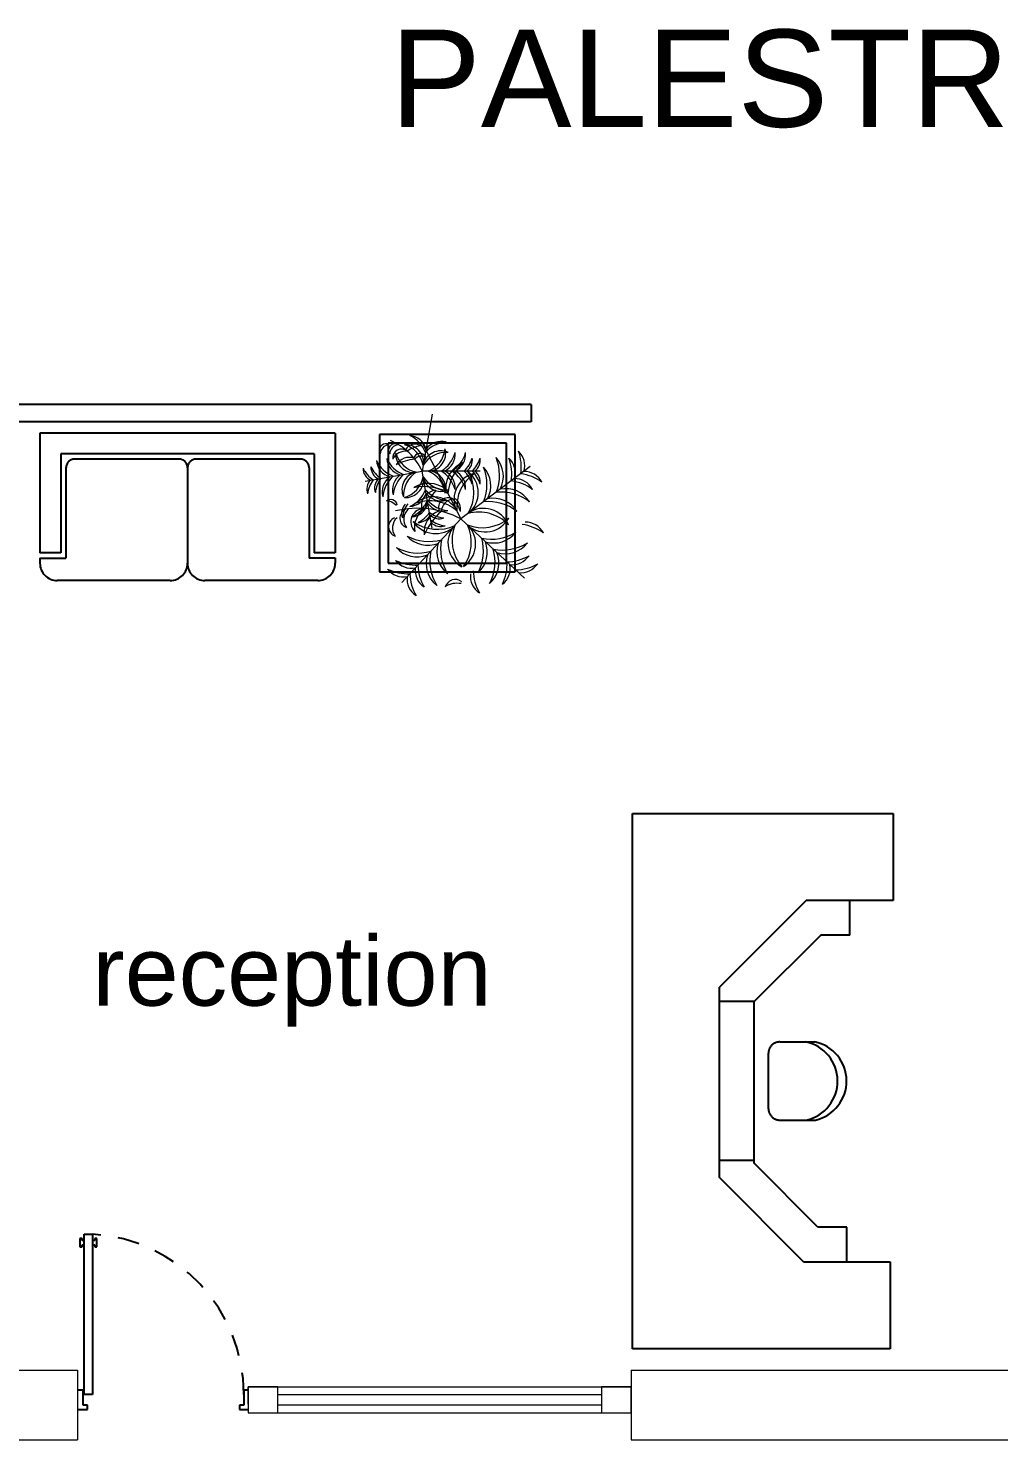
# Model space of a CAD drawing. Header units: millimetres. Extents: x 195.9 to 224.5, y 160.7 to 177.5.
# Drawn here: x 204.4 to 209.99, y 160.71 to 168.84 of the extents above; entities that cross this region are included whole.
import ezdxf

# ---------------------------------------------------------------- set-up
doc = ezdxf.new("R2010")
doc.units = ezdxf.units.MM
for name, pattern in [('ACAD_ISO05W100', [33, 24, -3, 0, -3, 0, -3]), ('DASHDOT', [25.4, 12.7, -6.35, 0, -6.35]), ('HIDDEN2', [0.1875, 0.125, -0.0625])]:
    doc.linetypes.add(name, pattern=pattern)
doc.layers.add('ARREDI_attrezzature', color=175, linetype='Continuous')
doc.layers.add('PORTE_finestre', color=252, linetype='Continuous')
for name, color, linetype, lineweight in [('MURATURA_sezioni', 5, 'Continuous', 18), ('PROIEZIONI_finissime', 251, 'Continuous', 0), ('SEZIONI_medie', 2, 'Continuous', 20), ('TESTO', 253, 'Continuous', 25), ('VERDE_giardino', 74, 'Continuous', 9), ('VETRATE_sezioni', 171, 'Continuous', 5)]:
    doc.layers.add(name, color=color, linetype=linetype, lineweight=lineweight)
doc.styles.get("Standard").update_dxf_attribs({"font": 'ARIAL.TTF'})

msp = doc.modelspace()

# ---------------------------------------------------------------- linework, layer by layer
at = {"layer": 'ARREDI_attrezzature', "linetype": 'DASHDOT'}
for p, q in [((207.2943, 166.6712), (204.3312, 166.6712)), ((207.2943, 166.6712), (207.2943, 166.5712)), ((207.2943, 166.5712), (204.3312, 166.5712)), ((204.466, 166.5075), (204.466, 165.8175)), ((206.166, 166.5075), (204.466, 166.5075)), ((206.166, 166.5075), (206.166, 165.8175)), ((207.2033, 166.4998), (206.4214, 166.4998)), ((206.4214, 166.4998), (206.4214, 165.7079)), ((207.1533, 166.4498), (206.4714, 166.4498)), ((206.4714, 166.4498), (206.4714, 165.7579)), ((207.1533, 165.7579), (207.1533, 166.4498)), ((207.2033, 165.7079), (207.2033, 166.4998)), ((204.586, 166.3875), (204.586, 165.8175)), ((206.046, 166.3875), (204.586, 166.3875)), ((206.046, 166.3875), (206.046, 165.8175)), ((204.616, 166.3075), (204.616, 165.7875)), ((205.266, 166.3575), (204.666, 166.3575)), ((205.316, 166.3075), (205.316, 165.7575)), ((205.966, 166.3575), (205.366, 166.3575)), ((206.016, 166.3075), (206.016, 165.7875)), ((204.586, 165.8175), (204.466, 165.8175)), ((206.166, 165.8175), (206.046, 165.8175)), ((204.466, 165.7875), (204.466, 165.7575)), ((204.466, 165.7875), (204.616, 165.7875)), ((206.166, 165.7875), (206.016, 165.7875)), ((206.1661, 165.7879), (206.1661, 165.7579)), ((206.4714, 165.7579), (207.1533, 165.7579)), ((205.216, 165.6575), (204.566, 165.6575)), ((206.066, 165.6575), (205.416, 165.6575)), ((206.4214, 165.7079), (207.2033, 165.7079)), ((207.8793, 161.2326), (207.8793, 164.3154)), ((207.8793, 164.3154), (209.3793, 164.3154)), ((209.3793, 164.3154), (209.3793, 163.8154)), ((208.8793, 163.8154), (208.3793, 163.3163)), ((209.3793, 163.8154), (208.8793, 163.8154)), ((209.1293, 163.6154), (209.1293, 163.8154)), ((208.9621, 163.6154), (208.5793, 163.2333)), ((209.1293, 163.6154), (208.9621, 163.6154)), ((207.8793, 162.3162), (207.8793, 163.5642)), ((208.3793, 162.3162), (208.3793, 163.3163)), ((208.3793, 162.2182), (208.3793, 163.2333)), ((208.5793, 163.2333), (208.3793, 163.2333)), ((208.5793, 162.3162), (208.5793, 163.2333)), ((208.5793, 162.3008), (208.5793, 163.2333)), ((208.7269, 162.9999), (208.9274, 163.0002)), ((208.6611, 162.6154), (208.6611, 162.9341)), ((208.7269, 162.5499), (208.9321, 162.5502)), ((208.5793, 162.3162), (208.3793, 162.3162)), ((208.9459, 161.9326), (208.5793, 162.3008)), ((208.8628, 161.7326), (208.3793, 162.2182)), ((209.1128, 161.9326), (208.9459, 161.9326)), ((209.1128, 161.7326), (209.1128, 161.9326)), ((208.8628, 161.7326), (209.3628, 161.7326)), ((209.3628, 161.7326), (209.3628, 161.2326)), ((209.3628, 161.2326), (207.8793, 161.2326))]:
    msp.add_line(p, q, dxfattribs=at)
for centre, radius, start, end in [((204.666, 166.3075), 0.05, 90, 180), ((205.266, 166.3075), 0.05, 360, 90), ((205.366, 166.3075), 0.05, 90, 180), ((205.966, 166.3075), 0.05, 360, 90), ((204.566, 165.7575), 0.1, 180, 270), ((205.216, 165.7575), 0.1, 270.00014, 0.00012), ((205.416, 165.7575), 0.1, 179.99988, 269.99986), ((206.066, 165.7575), 0.1, 270, 360), ((208.7262, 162.9342), 0.0656, 90.09584, 180.09584), ((208.8291, 162.7746), 0.2302, 282.84966, 78.35692), ((208.8809, 162.7747), 0.2302, 282.84966, 78.35692), ((208.7268, 162.6155), 0.0656, 180.09584, 270.09584)]:
    msp.add_arc(centre, radius, start, end, dxfattribs=at)
at = {"layer": 'MURATURA_sezioni', "linetype": 'Continuous'}
for p, q in [((196.3312, 161.1083), (204.6827, 161.1083)), ((204.6827, 161.1083), (204.6827, 160.7083)), ((207.8708, 161.1083), (224.3312, 161.1083)), ((207.8708, 161.1083), (207.8708, 160.7083)), ((205.6646, 160.9137), (205.6646, 161.0137)), ((196.1812, 160.7083), (204.6827, 160.7083)), ((207.8708, 160.7083), (224.3312, 160.7083))]:
    msp.add_line(p, q, dxfattribs=at)
at = {"layer": 'PORTE_finestre'}
for p, q in [((204.7207, 160.9695), (204.7207, 161.8924)), ((204.7207, 161.8924), (204.7693, 161.8924)), ((204.7693, 161.8924), (204.7693, 160.9695)), ((204.7086, 161.8684), (204.6965, 161.8684)), ((204.6965, 161.8684), (204.6965, 161.8197)), ((204.6965, 161.8197), (204.7086, 161.8197)), ((204.7086, 161.8562), (204.7086, 161.8684)), ((204.7207, 161.8562), (204.7086, 161.8562)), ((204.7086, 161.8197), (204.7086, 161.8319)), ((204.7086, 161.8319), (204.7207, 161.8319)), ((204.7207, 161.8319), (204.7207, 161.8562)), ((204.7814, 161.8562), (204.7693, 161.8562)), ((204.7693, 161.8562), (204.7693, 161.8319)), ((204.7693, 161.8319), (204.7814, 161.8319)), ((204.7935, 161.8684), (204.7814, 161.8684)), ((204.7814, 161.8684), (204.7814, 161.8562)), ((204.7814, 161.8319), (204.7814, 161.8197)), ((204.7814, 161.8197), (204.7935, 161.8197)), ((204.7935, 161.8197), (204.7935, 161.8684)), ((204.7158, 160.9938), (204.6827, 160.9938)), ((204.7158, 160.9067), (204.7158, 160.9938)), ((204.7693, 160.9695), (204.7207, 160.9695)), ((205.6646, 160.9938), (205.6403, 160.9938)), ((205.6403, 160.9938), (205.6403, 160.9067)), ((204.6827, 160.8824), (204.7401, 160.8824)), ((204.7401, 160.9067), (204.7158, 160.9067)), ((204.7401, 160.8824), (204.7401, 160.9067)), ((205.6403, 160.9067), (205.616, 160.9067)), ((205.616, 160.9067), (205.616, 160.8824)), ((205.616, 160.8824), (205.6646, 160.8824))]:
    msp.add_line(p, q, dxfattribs=at)
at = {"layer": 'PORTE_finestre', "linetype": 'HIDDEN2'}
msp.add_arc((204.7152, 160.9693), 0.925, 0.01398, 86.64795, dxfattribs=at)
at = {"layer": 'PROIEZIONI_finissime'}
for points in [[(205.6646, 161.0137), (207.8708, 161.0137)], [(205.6646, 160.8637), (207.8708, 160.8637)]]:
    msp.add_lwpolyline(points, dxfattribs=at)
at = {"layer": 'SEZIONI_medie'}
for points in [[(205.6646, 161.0137), (205.6646, 160.8637), (205.8363, 160.8637), (205.8363, 161.0137)], [(207.6991, 161.0137), (207.6991, 160.8637), (207.8708, 160.8637), (207.8708, 161.0137)]]:
    msp.add_lwpolyline(points, close=True, dxfattribs=at)
at = {"layer": 'VERDE_giardino'}
for p, q in [((206.7254, 166.6165), (206.6675, 166.2883)), ((206.6631, 166.4583), (206.8903, 166.0129)), ((206.3393, 166.2304), (206.6675, 166.2883)), ((206.7254, 165.9601), (206.6675, 166.2883)), ((207.0008, 166.2883), (206.6675, 166.2883)), ((207.2895, 166.314), (206.8903, 166.0129)), ((206.5495, 165.647), (206.8903, 166.0129)), ((207.2561, 165.672), (206.8903, 166.0129))]:
    msp.add_line(p, q, dxfattribs=at)
for centre, radius, start, end in [((206.4578, 166.4083), 0.038, 77.05775, 212.85325), ((206.5121, 166.4083), 0.038, 77.05775, 212.85325), ((206.3425, 166.1334), 0.36, 25.47721, 66.6585), ((206.6237, 166.3857), 0.0579, 54.98654, 154.40339), ((206.587, 166.3866), 0.1065, 15.24891, 85.39371), ((206.5202, 166.3309), 0.1786, 21.37119, 65.03657), ((206.8206, 166.278), 0.1786, 94.96343, 138.62881), ((206.7768, 166.3532), 0.1065, 74.60629, 144.75109), ((206.4792, 166.3864), 0.0534, 95.18449, 178.65396), ((206.5335, 166.3864), 0.0534, 95.18449, 178.65396), ((206.5479, 166.3643), 0.051, 48.87442, 188.97626), ((206.5724, 166.3199), 0.0833, 83.75364, 154.09705), ((206.619, 166.3842), 0.1039, 176.36542, 276.57406), ((206.6657, 166.4362), 0.1571, 196.81221, 258.33354), ((206.5926, 166.2809), 0.0863, 71.44767, 149.36723), ((206.5716, 166.3369), 0.1039, 353.42594, 93.63458), ((206.5196, 166.2901), 0.1571, 11.66646, 73.18779), ((206.6789, 166.268), 0.1666, 97.57587, 125.89417), ((206.6551, 166.3525), 0.0375, 24.22575, 165.12788), ((206.6636, 166.3226), 0.052, 60.43977, 138.66943), ((206.7743, 166.3011), 0.1039, 66.36542, 166.57406), ((206.8072, 166.2394), 0.1571, 86.81221, 148.33354), ((206.6436, 166.4343), 0.1571, 291.66646, 353.18779), ((206.6987, 166.3912), 0.1039, 273.42594, 13.63458), ((206.6839, 166.4408), 0.1786, 301.37119, 345.03657), ((206.7504, 166.3847), 0.1065, 295.24891, 5.39371), ((206.7446, 166.4408), 0.1786, 301.37119, 345.03657), ((206.811, 166.3847), 0.1065, 295.24891, 5.39371), ((206.7891, 166.4127), 0.1731, 314.07628, 343.37936), ((206.8792, 166.3503), 0.0769, 306.28997, 9.62433), ((206.8346, 166.4127), 0.1731, 314.07628, 343.37936), ((206.9246, 166.3503), 0.0769, 306.28997, 9.62433), ((206.9751, 166.2579), 0.1598, 332.2753, 42.42011), ((206.8448, 166.2651), 0.2679, 338.39759, 22.06296), ((207.0877, 166.2783), 0.1154, 343.31637, 46.65072), ((206.9235, 166.2717), 0.2598, 351.10268, 20.40575), ((206.978, 166.3127), 0.2598, 351.10268, 20.40575), ((207.1422, 166.3194), 0.1154, 343.31637, 46.65072), ((206.4036, 166.3047), 0.0769, 180.37567, 243.71003), ((206.4815, 166.3818), 0.1731, 206.62064, 235.92372), ((206.5262, 166.3897), 0.1731, 206.62064, 235.92372), ((206.4484, 166.3126), 0.0769, 180.37567, 243.71003), ((206.5652, 166.4251), 0.1786, 204.96343, 248.62881), ((206.5095, 166.3583), 0.1065, 184.60629, 254.75109), ((206.5692, 166.3688), 0.1065, 184.60629, 254.75109), ((206.6249, 166.4356), 0.1786, 204.96343, 248.62881), ((206.6511, 166.0767), 0.2815, 95.40074, 118.13904), ((206.6547, 166.1815), 0.1039, 103.42594, 203.63458), ((206.7165, 166.1486), 0.1571, 121.66646, 183.18779), ((206.6436, 166.1423), 0.1571, 6.81221, 68.33354), ((206.6987, 166.1854), 0.1039, 346.36542, 86.57406), ((206.6839, 166.1358), 0.1786, 14.96343, 58.62881), ((206.7504, 166.1919), 0.1065, 354.60629, 64.75109), ((206.9626, 166.1893), 0.1598, 111.63268, 181.77749), ((207.0829, 166.1387), 0.2679, 131.98983, 175.6552), ((206.7446, 166.1358), 0.1786, 14.96343, 58.62881), ((206.811, 166.1919), 0.1065, 354.60629, 64.75109), ((206.7891, 166.1639), 0.1731, 16.62064, 45.92372), ((206.8792, 166.2263), 0.0769, 350.37567, 53.71003), ((206.7297, 166.1662), 0.2357, 328.69286, 30.21418), ((206.8347, 166.1643), 0.1558, 310.45233, 50.66097), ((206.8346, 166.1639), 0.1731, 16.62064, 45.92372), ((206.9246, 166.2263), 0.0769, 350.37567, 53.71003), ((206.7722, 166.2103), 0.2679, 338.39759, 22.06296), ((206.9025, 166.2031), 0.1598, 332.2753, 42.42011), ((207.2542, 166.1709), 0.1154, 27.40207, 90.73643), ((206.4251, 166.1826), 0.0769, 136.28997, 199.62433), ((206.5247, 166.1368), 0.1731, 144.07628, 173.37936), ((206.4699, 166.1905), 0.0769, 136.28997, 199.62433), ((206.5694, 166.1447), 0.1731, 144.07628, 173.37936), ((206.543, 166.1685), 0.1065, 125.24891, 195.39371), ((206.6182, 166.1247), 0.1786, 131.37119, 175.03657), ((206.6027, 166.179), 0.1065, 125.24891, 195.39371), ((206.6779, 166.1353), 0.1786, 131.37119, 175.03657), ((206.5196, 166.2865), 0.1571, 286.81221, 348.33354), ((206.5716, 166.2397), 0.1039, 266.36542, 6.57406), ((206.705, 166.0579), 0.1598, 52.2753, 122.42011), ((206.6753, 165.9308), 0.2679, 58.39759, 102.06296), ((206.7743, 166.2755), 0.1039, 193.42594, 293.63458), ((206.8072, 166.3372), 0.1571, 211.66646, 273.18779), ((207.0066, 166.1247), 0.1558, 103.39182, 203.60046), ((207.1017, 166.0805), 0.2357, 123.83861, 185.35994), ((207.1483, 165.9737), 0.2598, 53.64704, 82.95012), ((207.1998, 166.1298), 0.1154, 27.40207, 90.73643), ((207.2027, 166.0148), 0.2598, 53.64704, 82.95012), ((206.4865, 166.0857), 0.0383, 11.25247, 130.258), ((206.5202, 166.2457), 0.1786, 294.96343, 338.62881), ((206.587, 166.1899), 0.1065, 274.60629, 344.75109), ((206.5307, 166.186), 0.1786, 294.96343, 338.62881), ((206.7315, 165.9844), 0.1558, 30.45233, 130.66097), ((206.7115, 165.8814), 0.2357, 48.69286, 110.21418), ((206.7497, 166.0899), 0.0869, 92.01293, 191.42978), ((206.9222, 165.9988), 0.25, 134.60226, 162.92056), ((206.8206, 166.2986), 0.1786, 221.37119, 265.03657), ((206.7768, 166.2234), 0.1065, 215.24891, 285.39371), ((206.8311, 166.2389), 0.1786, 221.37119, 265.03657), ((206.8174, 166.0784), 0.0563, 61.25215, 202.15428), ((206.8546, 166.0504), 0.078, 97.46617, 175.69582), ((206.7218, 166.0052), 0.1731, 16.62064, 45.92372), ((206.8118, 166.0675), 0.0769, 350.37567, 53.71003), ((207.0766, 165.9723), 0.1598, 31.63268, 101.77749), ((207.1203, 165.8998), 0.2679, 51.98983, 95.6552), ((207.1492, 166.0271), 0.1598, 31.63268, 101.77749), ((206.4562, 166.0338), 0.0834, 41.78936, 85.38198), ((206.6409, 165.5337), 0.5402, 62.50361, 103.6849), ((206.5957, 166.0162), 0.057, 114.08414, 249.87965), ((206.6257, 166.0447), 0.0769, 136.28997, 199.62433), ((206.7252, 165.9989), 0.1731, 144.07628, 173.37936), ((206.6411, 166.0093), 0.08, 132.21089, 215.68036), ((206.6784, 165.9958), 0.0766, 85.90082, 226.00266), ((206.5976, 166.1302), 0.1065, 274.60629, 344.75109), ((206.7478, 165.9648), 0.125, 120.78003, 191.12344), ((206.5662, 166.147), 0.1731, 296.62064, 325.92372), ((206.8071, 165.9363), 0.1295, 108.47407, 186.39363), ((207.0617, 165.7445), 0.4224, 132.42714, 155.16544), ((206.7874, 166.1637), 0.1065, 215.24891, 285.39371), ((206.8112, 166.1902), 0.1731, 234.07628, 263.37936), ((206.9936, 165.8164), 0.2357, 43.83861, 105.35994), ((207.0206, 165.9178), 0.1558, 23.39182, 123.60046), ((207.0477, 165.845), 0.2679, 51.98983, 95.6552), ((206.5306, 165.9671), 0.057, 114.08414, 249.87965), ((206.576, 165.9603), 0.08, 132.21089, 215.68036), ((206.7545, 166.1884), 0.2357, 233.83861, 295.35994), ((206.7455, 166.0839), 0.1558, 213.39182, 313.60046), ((206.6432, 166.0691), 0.0769, 270.37567, 333.71003), ((206.7654, 166.0907), 0.0769, 226.28997, 289.62433), ((206.819, 166.1454), 0.1731, 234.07628, 263.37936), ((206.7733, 166.0459), 0.0769, 226.28997, 289.62433), ((206.9714, 165.8734), 0.1558, 140.45233, 240.66097), ((207.075, 165.8898), 0.2357, 158.69286, 220.21418), ((206.7147, 165.877), 0.2357, 323.83861, 25.35994), ((206.8193, 165.868), 0.1558, 303.39182, 43.60046), ((207.0134, 166.1976), 0.2357, 248.69286, 310.21418), ((207.0298, 166.0939), 0.1558, 230.45233, 330.66097), ((207.211, 165.7227), 0.2598, 53.64704, 82.95012), ((207.2625, 165.8788), 0.1154, 27.40207, 90.73643), ((206.6998, 166.0204), 0.1598, 221.63268, 291.77749), ((206.7061, 166.1508), 0.2679, 241.98983, 285.6552), ((207.0409, 165.8389), 0.2679, 168.39759, 212.06296), ((206.7523, 165.8287), 0.2679, 331.98983, 15.6552), ((206.8827, 165.8223), 0.1598, 311.63268, 21.77749), ((207.0642, 166.1635), 0.2679, 258.39759, 302.06296), ((207.0798, 166.0339), 0.1598, 252.2753, 322.42011), ((207.1308, 166.1015), 0.2679, 258.39759, 302.06296), ((207.1464, 165.9719), 0.1598, 252.2753, 322.42011), ((206.6441, 166.0843), 0.2679, 241.98983, 285.6552), ((206.6378, 165.9539), 0.1598, 221.63268, 291.77749), ((206.8493, 165.7568), 0.1598, 162.2753, 232.42011), ((206.9789, 165.7724), 0.2679, 168.39759, 212.06296), ((206.9113, 165.8233), 0.1598, 162.2753, 232.42011), ((206.8189, 165.7667), 0.2679, 331.98983, 15.6552), ((206.9493, 165.7603), 0.1598, 311.63268, 21.77749), ((207.1509, 166.0251), 0.2598, 271.10268, 300.40575), ((207.186, 165.8645), 0.1154, 263.31637, 326.65072), ((206.5593, 165.7941), 0.1154, 217.40207, 280.73643), ((206.583, 165.9567), 0.2598, 243.64704, 272.95012), ((206.6295, 166.0066), 0.2598, 243.64704, 272.95012), ((206.6058, 165.844), 0.1154, 217.40207, 280.73643), ((206.742, 165.7172), 0.1154, 173.31637, 236.65072), ((206.9025, 165.7522), 0.2598, 181.10268, 210.40575), ((207.2207, 165.7184), 0.2598, 181.10268, 210.40575), ((206.8965, 165.752), 0.2598, 333.64704, 2.95012), ((207.0592, 165.7284), 0.1154, 307.40207, 10.73643), ((207.2008, 165.9786), 0.2598, 271.10268, 300.40575), ((207.2359, 165.818), 0.1154, 263.31637, 326.65072), ((206.6955, 165.6673), 0.1154, 173.31637, 236.65072), ((206.856, 165.7023), 0.2598, 181.10268, 210.40575), ((206.8671, 165.5171), 0.1251, 78.81575, 122.40837), ((206.8565, 165.6067), 0.0575, 48.27887, 167.28439), ((207.0602, 165.6833), 0.1154, 173.31637, 236.65072)]:
    msp.add_arc(centre, radius, start, end, dxfattribs=at)
at = {"layer": 'VETRATE_sezioni', "linetype": 'Continuous', "ltscale": 0.25}
for p, q in [((205.8363, 160.9687), (207.6991, 160.9687)), ((205.8363, 160.9087), (207.6991, 160.9087))]:
    msp.add_line(p, q, dxfattribs=at)

# ---------------------------------------------------------------- texts
at = {"layer": 'TESTO', "linetype": 'ACAD_ISO05W100'}
for s, height, p in [('PALESTRA', 0.56, (206.4835, 168.271)), ('reception', 0.4, (204.7681, 163.2088))]:
    msp.add_text(s, height=height, dxfattribs=at).set_placement(p)

doc.saveas('drawing.dxf')
